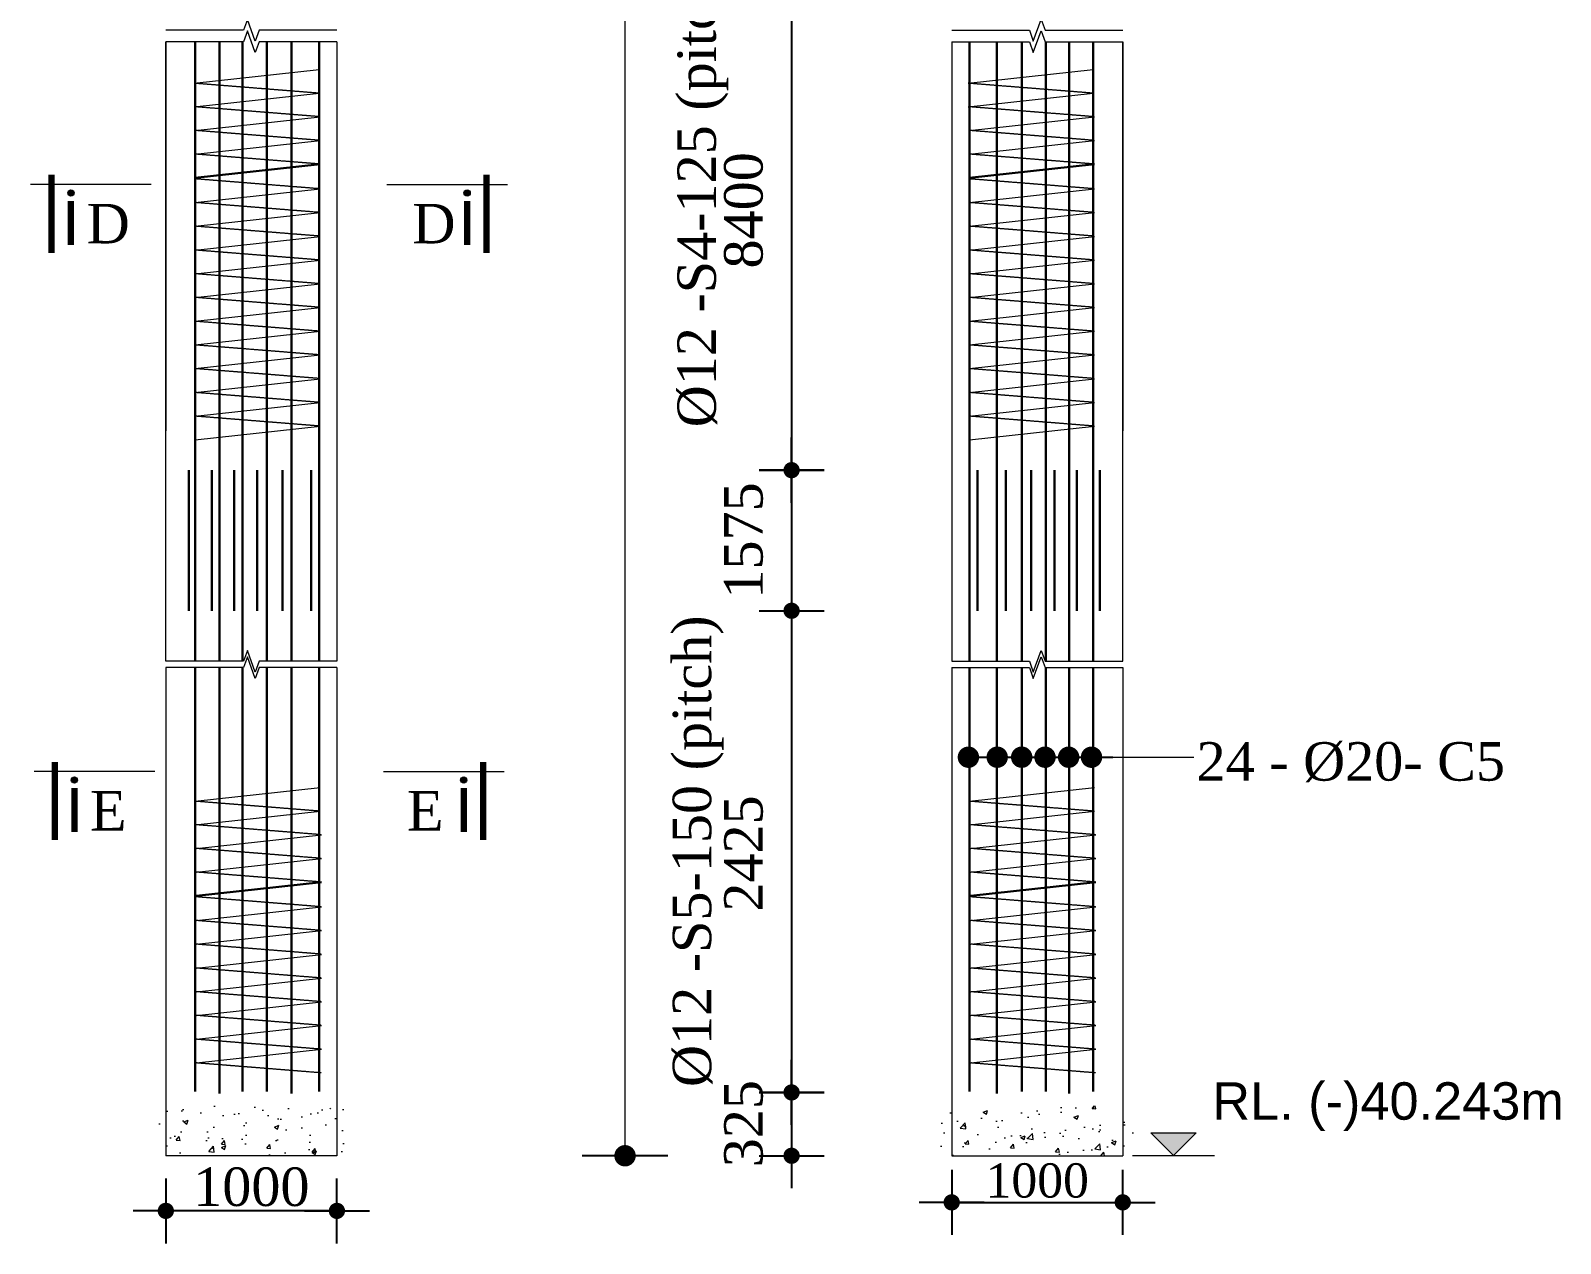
# Model space of a CAD drawing. Header units: millimetres. Extents: x -452357 to 35267, y 81803 to 461763.
# Drawn here: x -20477 to -13323, y 202367 to 208038 of the extents above; entities that cross this region are included whole.
import ezdxf

# ---------------------------------------------------------------- set-up
doc = ezdxf.new("R2010")
doc.units = ezdxf.units.MM
doc.header["$PDMODE"] = 2
doc.linetypes.add('DASHEDX2', pattern=[38.099999999999994, 25.4, -12.7])
doc.layers.get('Defpoints').update_dxf_attribs({"lineweight": 13})
for name, color, linetype, lineweight in [('Binder', 136, 'Continuous', 15), ('dim', 96, 'Continuous', 25), ('Dimision', 96, 'Continuous', 18), ('hatch', 65, 'Continuous', 15), ('Hatching', 65, 'Continuous', 20), ('Reinf.', 12, 'Continuous', 30), ('Text', 7, 'Continuous', 15)]:
    doc.layers.add(name, color=color, linetype=linetype, lineweight=lineweight)
doc.styles.add('ROMANS', font='arial.ttf', dxfattribs={"height": 200})
doc.styles.get("Standard").update_dxf_attribs({"font": 'times.ttf'})
doc.dimstyles.new('ISO-25', dxfattribs={"dimtxt": 175, "dimasz": 100, "dimexe": 65, "dimexo": 115.625, "dimgap": 40, "dimtad": 1, "dimtoh": 1, "dimdec": 0, "dimtxsty": 'Standard', "dimblk": 'DOT', "dimcen": 300, "dimclrd": 256, "dimclre": 256, "dimclrt": 256, "dimadec": 0, "dimazin": 0, "dimtfac": 1, "dimtdec": 0, "dimtix": 1, "dimtmove": 0, "dimatfit": 3, "dimldrblk": 'DOT', "dimfxl": 75, "dimlwd": -1, "dimarcsym": 0})
doc.dimstyles.new('ISO-70', dxfattribs={"dimscale": 0, "dimtxt": 70, "dimasz": 0.75, "dimexe": 35, "dimexo": 35, "dimgap": 20, "dimtad": 1, "dimdec": 0, "dimlfac": -1, "dimzin": 1, "dimdsep": 46, "dimtxsty": 'Standard', "dimblk": 'DIM', "dimcen": 60, "dimclrd": 256, "dimclre": 256, "dimclrt": 256, "dimadec": 0, "dimazin": 0, "dimtfac": 1, "dimtdec": 0, "dimtix": 1, "dimtofl": 0, "dimtmove": 0, "dimatfit": 3, "dimldrblk": 'DOT', "dimfxl": 35, "dimfxlon": 1, "dimtolj": 1, "dimlwd": -1, "dimarcsym": 0})

# ---------------------------------------------------------------- blocks, each defined once
blk = doc.blocks.new('DIM')
at = {"layer": 'dim'}
for p, q in [((0, -101.4035087719276), (0, 101.4035087719276)), ((-101.4035087719312, 0), (101.4035087719312, 0))]:
    blk.add_line(p, q, dxfattribs=at)
at = {"layer": 'dim', "const_width": 25.35087719298245}
blk.add_lwpolyline([(-12.67543859648868, 0, 1), (12.67543859648868, 0, 1)], format="xyb", close=True, dxfattribs=at)
blk = doc.blocks.new('*D564')
at = {"layer": 'Defpoints', "color": 0, "ltscale": 30, "transparency": 16777216}
for p in [(-19844.45133577491, 202936.4689334669), (-19044.45133577468, 202936.4689334669), (-19844.45133577491, 202519.2212384338)]:
    blk.add_point(p, dxfattribs=at)
at = {"layer": 'dim', "lineweight": -2, "ltscale": 30, "transparency": 16777216}
for p, q in [((-19844.45133577491, 202554.2212384338), (-19844.45133577491, 202484.2212384338)), ((-19044.45133577468, 202554.2212384338), (-19044.45133577468, 202484.2212384338))]:
    blk.add_line(p, q, dxfattribs=at)
at = {"layer": 'dim', "ltscale": 30, "transparency": 16777216}
blk.add_line((-19045.95133577468, 202519.2212384338), (-19842.95133577491, 202519.2212384338), dxfattribs=at)
at = {"layer": 'dim', "ltscale": 30, "transparency": 16777216, "xscale": 1.5, "yscale": 1.5, "zscale": 1.5, "rotation": 180}
blk.add_blockref('DIM', (-19844.45133577491, 202519.2212384338), dxfattribs=at)
at = {"layer": 'dim', "ltscale": 30, "transparency": 16777216, "xscale": 1.5, "yscale": 1.5, "zscale": 1.5}
blk.add_blockref('DIM', (-19044.45133577468, 202519.2212384338), dxfattribs=at)
at = {"layer": 'dim', "ltscale": 30, "transparency": 16777216, "insert": (-19444.45133577479, 202630.7785563862), "char_height": 160, "attachment_point": 5}
blk.add_mtext('\\A1;{\\H1.125x;1000}', dxfattribs=at)
blk = doc.blocks.new('_Dot')
at = {"color": 0, "linetype": 'ByBlock', "lineweight": -2}
blk.add_line((-0.5, 0), (-1, 0), dxfattribs=at)
at = {"color": 0, "linetype": 'ByBlock', "const_width": 0.5}
blk.add_lwpolyline([(-0.25, 0, 1), (0.25, 0, 1)], format="xyb", close=True, dxfattribs=at)
blk = doc.blocks.new('*D575')
at = {"layer": 'Defpoints', "color": 0, "ltscale": 30, "transparency": 16777216}
for p in [(-16169.579157, 202976.1576553997), (-15369.57915699977, 202976.1576553997), (-15369.57915699977, 202558.9099603666)]:
    blk.add_point(p, dxfattribs=at)
at = {"layer": 'dim', "lineweight": -2, "ltscale": 30, "transparency": 16777216}
for p, q in [((-16169.579157, 202593.9099603666), (-16169.579157, 202523.9099603666)), ((-15369.57915699977, 202593.9099603666), (-15369.57915699977, 202523.9099603666))]:
    blk.add_line(p, q, dxfattribs=at)
at = {"layer": 'dim', "ltscale": 30, "transparency": 16777216}
blk.add_line((-16168.079157, 202558.9099603666), (-15371.07915699977, 202558.9099603666), dxfattribs=at)
at = {"layer": 'dim', "ltscale": 30, "transparency": 16777216, "xscale": 1.5, "yscale": 1.5, "zscale": 1.5, "rotation": 180}
blk.add_blockref('DIM', (-16169.579157, 202558.9099603666), dxfattribs=at)
at = {"layer": 'dim', "ltscale": 30, "transparency": 16777216, "xscale": 1.5, "yscale": 1.5, "zscale": 1.5}
blk.add_blockref('DIM', (-15369.57915699977, 202558.9099603666), dxfattribs=at)
at = {"layer": 'dim', "ltscale": 30, "transparency": 16777216, "insert": (-15769.57915699988, 202660.294242991), "char_height": 160, "attachment_point": 5}
blk.add_mtext('\\A1;1000', dxfattribs=at)
blk = doc.blocks.new('*D565')
at = {"layer": 'Defpoints', "color": 0, "ltscale": 30, "transparency": 16777216}
for p in [(-16893.2351401173, 208401.1151671111), (-16918.24452654343, 205982.7403387886), (-15396.58240060992, 205982.7403387886)]:
    blk.add_point(p, dxfattribs=at)
at = {"layer": 'dim', "lineweight": -2, "ltscale": 30, "transparency": 16777216}
for p, q in [((-16918.24452654343, 208401.1151671111), (-16953.24452654343, 208401.1151671111)), ((-16883.24452654343, 205982.7403387886), (-16953.24452654343, 205982.7403387886))]:
    blk.add_line(p, q, dxfattribs=at)
at = {"layer": 'dim', "ltscale": 30, "transparency": 16777216}
blk.add_line((-16918.24452654343, 208399.6151671111), (-16918.24452654343, 205984.2403387886), dxfattribs=at)
at = {"layer": 'dim', "ltscale": 30, "transparency": 16777216, "xscale": 1.5, "yscale": 1.5, "zscale": 1.5}
for p, rotation in [((-16918.24452654343, 208401.1151671111), 90), ((-16918.24452654343, 205982.7403387886), 270)]:
    blk.add_blockref('DIM', p, dxfattribs=dict(at, rotation=rotation))
at = {"layer": 'dim', "ltscale": 30, "transparency": 16777216, "insert": (-17142.33109823184, 207197.7015799317), "char_height": 160, "attachment_point": 5, "rotation": 90}
blk.add_mtext('\\A1;{\\H1.125x;8400}', dxfattribs=at)
blk = doc.blocks.new('*D566')
at = {"layer": 'Defpoints', "color": 0, "ltscale": 30, "transparency": 16777216}
for p in [(-15396.58240060992, 205982.7403387886), (-16918.24452654325, 205325.2751061465), (-15396.58240060992, 205325.2751061465)]:
    blk.add_point(p, dxfattribs=at)
at = {"layer": 'dim', "lineweight": -2, "ltscale": 30, "transparency": 16777216}
for p, q in [((-16883.24452654325, 205982.7403387886), (-16953.24452654325, 205982.7403387886)), ((-16883.24452654325, 205325.2751061465), (-16953.24452654325, 205325.2751061465))]:
    blk.add_line(p, q, dxfattribs=at)
at = {"layer": 'dim', "ltscale": 30, "transparency": 16777216}
blk.add_line((-16918.24452654325, 205981.2403387886), (-16918.24452654325, 205326.7751061465), dxfattribs=at)
at = {"layer": 'dim', "ltscale": 30, "transparency": 16777216, "xscale": 1.5, "yscale": 1.5, "zscale": 1.5}
for p, rotation in [((-16918.24452654325, 205982.7403387886), 90), ((-16918.24452654325, 205325.2751061465), 270)]:
    blk.add_blockref('DIM', p, dxfattribs=dict(at, rotation=rotation))
at = {"layer": 'dim', "ltscale": 30, "transparency": 16777216, "insert": (-17142.33109823184, 205654.0077224674), "char_height": 160, "attachment_point": 5, "rotation": 90}
blk.add_mtext('\\A1;{\\H1.125x;1575}', dxfattribs=at)
blk = doc.blocks.new('*D567')
at = {"layer": 'Defpoints', "color": 0, "ltscale": 30, "transparency": 16777216}
for p in [(-16893.27126746387, 205982.7403387886), (-16918.24452654372, 203073.0506912312), (-16049.13772537775, 203073.0506912312)]:
    blk.add_point(p, dxfattribs=at)
at = {"layer": 'dim', "lineweight": -2, "ltscale": 30, "transparency": 16777216}
for p, q in [((-16918.24452654372, 205982.7403387886), (-16953.24452654372, 205982.7403387886)), ((-16883.24452654372, 203073.0506912312), (-16953.24452654372, 203073.0506912312))]:
    blk.add_line(p, q, dxfattribs=at)
at = {"layer": 'dim', "ltscale": 30, "transparency": 16777216}
blk.add_line((-16918.24452654372, 205981.2403387886), (-16918.24452654372, 203074.5506912312), dxfattribs=at)
at = {"layer": 'dim', "ltscale": 30, "transparency": 16777216, "xscale": 1.5, "yscale": 1.5, "zscale": 1.5}
for p, rotation in [((-16918.24452654372, 205982.7403387886), 90), ((-16918.24452654372, 203073.0506912312), 270)]:
    blk.add_blockref('DIM', p, dxfattribs=dict(at, rotation=rotation))
at = {"layer": 'dim', "ltscale": 30, "transparency": 16777216, "insert": (-17142.33109823184, 204190.1955246183), "char_height": 160, "attachment_point": 5, "rotation": 90}
blk.add_mtext('\\A1;{\\H1.125x;2425}', dxfattribs=at)
blk = doc.blocks.new('*D568')
at = {"layer": 'Defpoints', "color": 0, "ltscale": 30, "transparency": 16777216}
for p in [(-16049.13772537775, 203073.0506912312), (-16918.24452654337, 202776.8503809831), (-15423.72051673075, 202776.8503809831)]:
    blk.add_point(p, dxfattribs=at)
at = {"layer": 'dim', "lineweight": -2, "ltscale": 30, "transparency": 16777216}
for p, q in [((-16883.24452654337, 203073.0506912312), (-16953.24452654337, 203073.0506912312)), ((-16883.24452654337, 202776.8503809831), (-16953.24452654337, 202776.8503809831))]:
    blk.add_line(p, q, dxfattribs=at)
at = {"layer": 'dim', "ltscale": 30, "transparency": 16777216}
blk.add_line((-16918.24452654337, 203071.5506912312), (-16918.24452654337, 202778.3503809831), dxfattribs=at)
at = {"layer": 'dim', "ltscale": 30, "transparency": 16777216, "xscale": 1.5, "yscale": 1.5, "zscale": 1.5}
for p, rotation in [((-16918.24452654337, 203073.0506912312), 90), ((-16918.24452654337, 202776.8503809831), 270)]:
    blk.add_blockref('DIM', p, dxfattribs=dict(at, rotation=rotation))
at = {"layer": 'dim', "ltscale": 30, "transparency": 16777216, "insert": (-17142.33109823184, 202927.0275003728), "char_height": 160, "attachment_point": 5, "rotation": 90}
blk.add_mtext('\\A1;{\\H1.125x;325}', dxfattribs=at)
blk = doc.blocks.new('*D607')
at = {"layer": 'Defpoints', "color": 0, "ltscale": 3, "transparency": 16777216}
for p in [(-17697.07017682878, 220500.2925271276), (-17102.84672772649, 220500.2925271276), (-16766.13926338536, 202776.8503809832)]:
    blk.add_point(p, dxfattribs=at)
at = {"layer": 'Dimision', "lineweight": -2, "ltscale": 3, "transparency": 16777216}
for p, q in [((-17497.07017682878, 220500.2925271276), (-17897.07017682878, 220500.2925271276)), ((-17497.07017682877, 202776.8503809832), (-17897.07017682877, 202776.8503809832))]:
    blk.add_line(p, q, dxfattribs=at)
at = {"layer": 'Dimision', "ltscale": 3, "transparency": 16777216}
blk.add_line((-17697.07017682877, 202876.8503809832), (-17697.07017682878, 220400.2925271276), dxfattribs=at)
at = {"layer": 'Dimision', "ltscale": 3, "transparency": 16777216, "xscale": 100, "yscale": 100, "zscale": 100}
for p, rotation in [((-17697.07017682878, 220500.2925271276), 90), ((-17697.07017682877, 202776.8503809832), 270)]:
    blk.add_blockref('_Dot', p, dxfattribs=dict(at, rotation=rotation))
at = {"layer": 'Dimision', "ltscale": 3, "transparency": 16777216, "insert": (-17823.7861104985, 211638.5714540554), "char_height": 170, "attachment_point": 5, "rotation": 90}
blk.add_mtext('43775', dxfattribs=at)

msp = doc.modelspace()

# ---------------------------------------------------------------- hatches: boundary and pattern name
at = {"layer": 'Dimision', "ltscale": 5}
msp.add_hatch(color=256, dxfattribs=at).paths.add_polyline_path([(-15238.10434256127, 202884.7601676653), (-15025.97230820527, 202884.7601676653), (-15132.03832538327, 202778.6941504874)])
at = {"layer": 'hatch', "ltscale": 30}
h = msp.add_hatch(dxfattribs=at)
h.set_pattern_fill('AR-CONC', color=256, scale=29.50819672131388, style=0)
h.set_pattern_definition([(49.99999999999999, (-16633.8863824085, 280533.5089345376), (211.6505456854855, -18.51702343748859), [22.13114754098541, -243.4426229508395]), (355, (-16633.8863824085, 280533.5089345376), (-40.94301647597055, 221.9583345344478), [17.70491803278833, -194.7540983606716]), (100.4514, (-16616.24883749039, 280531.9658506032), (170.7076864074301, 203.4411763458717), [18.80858065573907, -206.894393704933]), (46.18420000000002, (-16633.8863824085, 280592.5253279803), (314.9235881190683, -48.84167635938637), [33.19672131147784, -365.163934426257]), (96.63559999999993, (-16607.64275273617, 280588.4551718163), (275.8021098340661, 287.4446176427767), [28.21287186885457, -310.3415409836297]), (351.1842, (-16633.8863824085, 280592.5253279803), (275.8018854492895, 287.4448330599553), [26.5573770491825, -292.1311475410075]), (21, (-16604.37818568718, 280577.7712296196), (176.1365071825112, -118.8055742946998), [22.13114754098541, -243.4426229508395]), (326.0000000000001, (-16604.37818568718, 280577.7712296196), (71.79796679653816, 213.9787018171216), [17.70491803278833, -194.7540983606716]), (71.4514, (-16589.70014971989, 280567.8707557179), (247.9345461388205, 95.17293345540354), [18.80858065573924, -206.8943937049349]), (37.50000000000001, (-16633.8863824085, 280533.5089345376), (3.588154028053277, 98.23097326170647), [0, -192.3934426229665, 0, -197.704918032803, 0, -195.4918032787045]), (7.500000000000001, (-16633.8863824085, 280533.5089345376), (77.62707662227967, 116.3837838341486), [0, -112.721311475419, 0, -187.9672131147694, 0, -74.50819672131753]), (327.5, (-16699.68966109684, 280533.5089345376), (157.5213746082647, -6.655535921620811), [0, -73.7704918032847, 0, -230.1639344262483, 0, -305.4098360655987]), (317.5, (-16729.19785781816, 280533.5089345376), (172.087722101046, 29.53917511445679), [0, -95.90163934427012, 0, -152.8524590164059, 0, -216.885245901657])])
h.paths.add_polyline_path([(-19894.45133577491, 203014.3150026056), (-18994.45133577468, 202998.1618563928), (-18994.45133577468, 202776.850380983), (-19894.45133577491, 202776.8503809831)])
h = msp.add_hatch(dxfattribs=at)
h.set_pattern_fill('AR-CONC', color=256, scale=29.50819672131388, style=0)
h.set_pattern_definition([(49.99999999999999, (-8159.014203633997, 280533.5089345375), (211.6505456854855, -18.51702343748859), [22.13114754098541, -243.4426229508395]), (355, (-8159.014203633997, 280533.5089345375), (-40.94301647597055, 221.9583345344478), [17.70491803278833, -194.7540983606716]), (100.4514, (-8141.37665871589, 280531.9658506031), (170.7076864074301, 203.4411763458717), [18.80858065573905, -206.8943937049329]), (46.18420000000002, (-8159.014203633997, 280592.5253279802), (314.9235881190683, -48.84167635938637), [33.19672131147781, -365.1639344262567]), (96.63559999999993, (-8132.770573961665, 280588.4551718162), (275.8021098340661, 287.4446176427767), [28.21287186885456, -310.3415409836294]), (351.1842, (-8159.014203633997, 280592.5253279802), (275.8018854492895, 287.4448330599553), [26.5573770491825, -292.1311475410075]), (21, (-8129.506006912678, 280577.7712296195), (176.1365071825112, -118.8055742946998), [22.13114754098541, -243.4426229508395]), (326.0000000000001, (-8129.506006912678, 280577.7712296195), (71.79796679653816, 213.9787018171216), [17.70491803278833, -194.7540983606716]), (71.4514, (-8114.827970945393, 280567.8707557178), (247.9345461388205, 95.17293345540354), [18.80858065573924, -206.8943937049349]), (37.50000000000001, (-8159.014203633997, 280533.5089345375), (3.588154028053277, 98.23097326170647), [0, -192.3934426229665, 0, -197.704918032803, 0, -195.4918032787045]), (7.500000000000001, (-8159.014203633997, 280533.5089345375), (77.62707662227967, 116.3837838341486), [0, -112.721311475419, 0, -187.9672131147694, 0, -74.50819672131753]), (327.5, (-8224.817482322338, 280533.5089345375), (157.5213746082647, -6.655535921620811), [0, -73.7704918032847, 0, -230.1639344262483, 0, -305.4098360655987]), (317.5, (-8254.325679043657, 280533.5089345375), (172.087722101046, 29.53917511445679), [0, -95.90163934427012, 0, -152.8524590164059, 0, -216.885245901657])])
h.paths.add_polyline_path([(-15319.57915699977, 203014.3150026055), (-16219.579157, 202998.1618563927), (-16219.579157, 202776.8503809829), (-15319.57915699977, 202776.850380983)])
at = {"layer": 'Text'}
for points in [[(-20288.02941333596, 207264.1408686388, -1), (-20288.02941333596, 207293.7311065687, -1)], [(-18435.46551958693, 207264.1408686388, 1), (-18435.46551958693, 207293.7311065687, 1)], [(-20272.08551887411, 204519.002293122, -1), (-20272.08551887411, 204548.5925310518, -1)], [(-18451.40941404877, 204519.002293122, 1), (-18451.40941404877, 204548.5925310518, 1)]]:
    msp.add_hatch(color=256, dxfattribs=at).paths.add_polyline_path(points)

# ---------------------------------------------------------------- linework, layer by layer
at = {"layer": 'Binder', "ltscale": 5}
for p, q in [((-19712.54522049386, 207791.808269049), (-19127.96895735856, 207855.8525542866)), ((-16091.94927396119, 207791.8082690489), (-15507.37301082589, 207855.8525542865)), ((-19712.54522049386, 207681.1525313441), (-19127.96895735856, 207745.1968165817)), ((-16091.94927396119, 207681.152531344), (-15507.37301082589, 207745.1968165816)), ((-19706.6574819489, 207571.1418352369), (-19122.0812188136, 207635.1861204745)), ((-16086.06153541623, 207571.1418352368), (-15501.48527228093, 207635.1861204744)), ((-19706.6574819489, 207460.486097532), (-19122.0812188136, 207524.5303827696)), ((-16086.06153541623, 207460.4860975319), (-15501.48527228093, 207524.5303827695)), ((-19706.6574819489, 207349.8303598271), (-19122.0812188136, 207413.8746450647)), ((-16086.06153541623, 207349.830359827), (-15501.48527228093, 207413.8746450646)), ((-19706.6574819489, 207234.0727824232), (-19122.0812188136, 207298.1170676608)), ((-16086.06153541623, 207234.0727824231), (-15501.48527228093, 207298.1170676607)), ((-19706.6574819489, 207123.4170447183), (-19122.0812188136, 207187.4613299559)), ((-16086.06153541623, 207123.4170447183), (-15501.48527228093, 207187.4613299558)), ((-19706.6574819489, 207011.772618423), (-19122.0812188136, 207075.8169036606)), ((-16086.06153541623, 207011.7726184229), (-15501.48527228093, 207075.8169036605)), ((-19706.6574819489, 206901.116880718), (-19122.0812188136, 206965.1611659556)), ((-16086.06153541623, 206901.1168807179), (-15501.48527228093, 206965.1611659555)), ((-19706.6574819489, 206790.4611430131), (-19122.0812188136, 206854.5054282507)), ((-16086.06153541623, 206790.4611430131), (-15501.48527228093, 206854.5054282506)), ((-19706.6574819489, 206678.8167167178), (-19122.0812188136, 206742.8610019554)), ((-16086.06153541623, 206678.8167167177), (-15501.48527228093, 206742.8610019553)), ((-19706.6574819489, 206568.1609790128), (-19122.0812188136, 206632.2052642504)), ((-16086.06153541623, 206568.1609790128), (-15501.48527228093, 206632.2052642503)), ((-19706.6574819489, 206457.505241308), (-19122.0812188136, 206521.5495265455)), ((-16086.06153541623, 206457.5052413079), (-15501.48527228093, 206521.5495265454)), ((-19706.6574819489, 206345.8608150126), (-19122.0812188136, 206409.9051002502)), ((-16086.06153541623, 206345.8608150125), (-15501.48527228093, 206409.9051002501)), ((-19706.6574819489, 206235.2050773076), (-19122.0812188136, 206299.2493625452)), ((-16086.06153541623, 206235.2050773076), (-15501.48527228093, 206299.2493625451)), ((-19706.6574819489, 206124.5493396028), (-19122.0812188136, 206188.5936248403)), ((-16086.06153541623, 206124.5493396027), (-15501.48527228093, 206188.5936248402)), ((-19706.6574819489, 204434.5336802723), (-19122.0812188136, 204498.5779655099)), ((-16086.061535416, 204434.5336802723), (-15501.4852722807, 204498.5779655098)), ((-19706.6574819489, 204323.8779425675), (-19122.0812188136, 204387.922227805)), ((-16086.061535416, 204323.8779425674), (-15501.4852722807, 204387.9222278049)), ((-19700.76974340394, 204213.8672464603), (-19116.19348026864, 204277.9115316978)), ((-16080.17379687104, 204213.8672464602), (-15495.59753373574, 204277.9115316978)), ((-19700.76974340394, 204103.2115087554), (-19116.19348026864, 204167.2557939929)), ((-16080.17379687104, 204103.2115087553), (-15495.59753373574, 204167.2557939928)), ((-19700.76974340394, 203992.5557710504), (-19116.19348026864, 204056.600056288)), ((-16080.17379687104, 203992.5557710503), (-15495.59753373574, 204056.6000562879)), ((-19700.76974340394, 203876.7981936466), (-19116.19348026864, 203940.8424788842)), ((-16080.17379687104, 203876.7981936465), (-15495.59753373574, 203940.8424788841)), ((-19700.76974340394, 203766.1424559417), (-19116.19348026864, 203830.1867411792)), ((-16080.17379687104, 203766.1424559416), (-15495.59753373574, 203830.1867411791)), ((-19700.76974340394, 203654.4980296463), (-19116.19348026864, 203718.5423148839)), ((-16080.17379687104, 203654.4980296462), (-15495.59753373574, 203718.5423148838)), ((-19700.76974340394, 203543.8422919414), (-19116.19348026864, 203607.886577179)), ((-16080.17379687104, 203543.8422919413), (-15495.59753373574, 203607.8865771789)), ((-19700.76974340394, 203433.1865542365), (-19116.19348026864, 203497.230839474)), ((-16080.17379687104, 203433.1865542364), (-15495.59753373574, 203497.2308394739)), ((-19700.76974340394, 203321.5421279411), (-19116.19348026864, 203385.5864131787)), ((-16080.17379687104, 203321.542127941), (-15495.59753373574, 203385.5864131786)), ((-19700.76974340394, 203210.8863902362), (-19116.19348026864, 203274.9306754738)), ((-16080.17379687104, 203210.8863902361), (-15495.59753373574, 203274.9306754737))]:
    msp.add_line(p, q, dxfattribs=at)
at = {"layer": 'Binder', "linetype": 'DASHEDX2', "ltscale": 0.006999999999999999}
for p, q in [((-19127.96895735856, 207745.1968165817), (-19712.54522049386, 207791.808269049)), ((-15507.37301082589, 207745.1968165816), (-16091.94927396119, 207791.8082690489)), ((-19122.0812188136, 207635.1861204745), (-19706.6574819489, 207681.7975729419)), ((-15501.48527228093, 207635.1861204744), (-16086.06153541623, 207681.7975729418)), ((-19122.0812188136, 207524.5303827696), (-19706.6574819489, 207571.1418352369)), ((-15501.48527228093, 207524.5303827695), (-16086.06153541623, 207571.1418352368)), ((-19122.0812188136, 207413.8746450647), (-19706.6574819489, 207460.486097532)), ((-15501.48527228093, 207413.8746450646), (-16086.06153541623, 207460.4860975319)), ((-19122.0812188136, 207298.1170676608), (-19706.6574819489, 207344.7285201282)), ((-15501.48527228093, 207298.1170676607), (-16086.06153541623, 207344.7285201281)), ((-19122.0812188136, 207187.4613299559), (-19706.6574819489, 207234.0727824232)), ((-15501.48527228093, 207187.4613299558), (-16086.06153541623, 207234.0727824231)), ((-19122.0812188136, 207076.8055922509), (-19706.6574819489, 207123.4170447183)), ((-15501.48527228093, 207076.8055922508), (-16086.06153541623, 207123.4170447183)), ((-19122.0812188136, 206965.1611659556), (-19706.6574819489, 207011.772618423)), ((-15501.48527228093, 206965.1611659555), (-16086.06153541623, 207011.7726184229)), ((-19122.0812188136, 206854.5054282507), (-19706.6574819489, 206901.116880718)), ((-15501.48527228093, 206854.5054282506), (-16086.06153541623, 206901.1168807179)), ((-19122.0812188136, 206743.8496905457), (-19706.6574819489, 206790.4611430131)), ((-15501.48527228093, 206743.8496905456), (-16086.06153541623, 206790.4611430131)), ((-19122.0812188136, 206632.2052642504), (-19706.6574819489, 206678.8167167178)), ((-15501.48527228093, 206632.2052642503), (-16086.06153541623, 206678.8167167177)), ((-19122.0812188136, 206521.5495265455), (-19706.6574819489, 206568.1609790128)), ((-15501.48527228093, 206521.5495265454), (-16086.06153541623, 206568.1609790128)), ((-19122.0812188136, 206410.8937888405), (-19706.6574819489, 206457.505241308)), ((-15501.48527228093, 206410.8937888404), (-16086.06153541623, 206457.5052413079)), ((-19122.0812188136, 206299.2493625452), (-19706.6574819489, 206345.8608150126)), ((-15501.48527228093, 206299.2493625451), (-16086.06153541623, 206345.8608150125)), ((-19122.0812188136, 206188.5936248403), (-19706.6574819489, 206235.2050773076)), ((-15501.48527228093, 206188.5936248402), (-16086.06153541623, 206235.2050773076)), ((-19122.0812188136, 204387.922227805), (-19706.6574819489, 204434.5336802723)), ((-15501.4852722807, 204387.9222278049), (-16086.061535416, 204434.5336802723)), ((-19116.19348026864, 204277.9115316978), (-19700.76974340394, 204324.5229841652)), ((-15495.59753373574, 204277.9115316978), (-16080.17379687104, 204324.5229841651)), ((-19116.19348026864, 204167.2557939929), (-19700.76974340394, 204213.8672464603)), ((-15495.59753373574, 204167.2557939928), (-16080.17379687104, 204213.8672464602)), ((-19116.19348026864, 204056.600056288), (-19700.76974340394, 204103.2115087554)), ((-15495.59753373574, 204056.6000562879), (-16080.17379687104, 204103.2115087553)), ((-19116.19348026864, 203940.8424788842), (-19700.76974340394, 203987.4539313515)), ((-15495.59753373574, 203940.8424788841), (-16080.17379687104, 203987.4539313514)), ((-19116.19348026864, 203830.1867411792), (-19700.76974340394, 203876.7981936466)), ((-15495.59753373574, 203830.1867411791), (-16080.17379687104, 203876.7981936465)), ((-19116.19348026864, 203719.5310034743), (-19700.76974340394, 203766.1424559417)), ((-15495.59753373574, 203719.5310034742), (-16080.17379687104, 203766.1424559416)), ((-19116.19348026864, 203607.886577179), (-19700.76974340394, 203654.4980296463)), ((-15495.59753373574, 203607.8865771789), (-16080.17379687104, 203654.4980296462)), ((-19116.19348026864, 203497.230839474), (-19700.76974340394, 203543.8422919414)), ((-15495.59753373574, 203497.2308394739), (-16080.17379687104, 203543.8422919413)), ((-19116.19348026864, 203386.5751017691), (-19700.76974340394, 203433.1865542365)), ((-15495.59753373574, 203386.575101769), (-16080.17379687104, 203433.1865542364)), ((-19116.19348026864, 203274.9306754738), (-19700.76974340394, 203321.5421279411)), ((-15495.59753373574, 203274.9306754737), (-16080.17379687104, 203321.542127941)), ((-19116.19348026864, 203164.2749377688), (-19700.76974340394, 203210.8863902362)), ((-15495.59753373574, 203164.2749377687), (-16080.17379687104, 203210.8863902361))]:
    msp.add_line(p, q, dxfattribs=at)
at = {"layer": 'Dimision', "ltscale": 3}
msp.add_line((-15323.79435653699, 202778.6941504874), (-14940.28229422955, 202778.6941504874), dxfattribs=at)
at = {"layer": 'Dimision', "ltscale": 5}
msp.add_lwpolyline([(-15238.10434256127, 202884.7601676653), (-15025.97230820527, 202884.7601676653), (-15132.03832538327, 202778.6941504874)], close=True, dxfattribs=at)
at = {"layer": 'Hatching', "ltscale": 3}
for p, q in [((-19844.45133577479, 207986.1021672835), (-19844.45133577479, 206166.9508917298)), ((-19044.45133577468, 207986.1021672835), (-19044.45133577468, 206166.9508917297)), ((-16169.579157, 207986.1021672834), (-16169.579157, 206166.9508917296)), ((-15369.57915699977, 207986.1021672834), (-15369.57915699977, 206166.9508917297)), ((-19844.45133577479, 205059.6253032059), (-19844.45133577491, 203451.1367957107)), ((-19044.45133577468, 205059.6253032059), (-19044.45133577468, 203449.1635190542)), ((-16169.579157, 205059.6253032058), (-16169.579157, 203449.1635190541)), ((-15369.57915699977, 205059.6253032058), (-15369.57915699977, 203451.1367957106)), ((-19844.45133577491, 203451.1367957107), (-19844.45133577491, 202776.850380983)), ((-19044.45133577468, 203449.1635190542), (-19044.45133577468, 202776.850380983)), ((-16169.579157, 203449.1635190541), (-16169.579157, 202776.8503809829)), ((-15369.57915699977, 203451.1367957106), (-15369.57915699977, 202776.8503809829)), ((-19044.45133577468, 202776.850380983), (-19844.45133577491, 202776.850380983)), ((-16169.579157, 202776.8503809829), (-15369.57915699977, 202776.8503809829))]:
    msp.add_line(p, q, dxfattribs=at)
for points in [[(-19044.45133577479, 208039.5796063139), (-19407.56608987326, 208039.5796063139), (-19426.00871282403, 207988.9089162012), (-19462.89395872579, 208090.2502964266), (-19481.33658167656, 208039.5796063139), (-19844.45133577491, 208039.5796063139)], [(-19044.45133577468, 207986.1021672835), (-19407.56608987314, 207986.1021672835), (-19426.00871282403, 207935.4314771709), (-19462.89395872556, 208036.7728573962), (-19481.33658167633, 207986.1021672835), (-19844.45133577479, 207986.1021672835)], [(-16169.57915699977, 208039.5796063138), (-15806.4644029013, 208039.5796063138), (-15788.02177995053, 207988.9089162011), (-15751.13653404877, 208090.2502964265), (-15732.693911098, 208039.5796063138), (-15369.57915699977, 208039.5796063138)], [(-16169.579157, 207986.1021672834), (-15806.46440290153, 207986.1021672834), (-15788.02177995053, 207935.4314771708), (-15751.136534049, 208036.7728573961), (-15732.69391109823, 207986.1021672834), (-15369.57915699977, 207986.1021672834)], [(-19844.45133577491, 206166.9508917298), (-19844.45133577491, 207986.1021672835)], [(-19844.45133577479, 206166.9508917298), (-19844.45133577468, 207986.1021672835)], [(-19044.45133577468, 207986.1021672835), (-19044.45133577479, 206166.9508917297)], [(-19044.45133577468, 207986.1021672835), (-19044.45133577468, 206166.9508917297)], [(-16169.579157, 207986.1021672834), (-16169.57915699977, 206166.9508917296)], [(-16169.579157, 207986.1021672834), (-16169.579157, 206166.9508917296)], [(-15369.57915699977, 206166.9508917297), (-15369.57915699977, 207986.1021672834)], [(-15369.57915699977, 206166.9508917297), (-15369.579157, 207986.1021672834)], [(-19844.45133577491, 205089.3715982178), (-19844.45133577479, 206166.9508917298)], [(-19044.45133577479, 206166.9508917298), (-19044.45133577479, 205089.3715982178)], [(-16169.57915699977, 206166.9508917297), (-16169.57915699977, 205089.3715982177)], [(-15369.57915699977, 205089.3715982177), (-15369.57915699977, 206166.9508917297)], [(-19044.45133577479, 205089.3715982178), (-19407.56608987326, 205089.3715982178), (-19426.00871282414, 205038.7009081051), (-19462.89395872579, 205140.0422883304), (-19481.33658167656, 205089.3715982178), (-19844.45133577503, 205089.3715982178)], [(-19044.45133577468, 205059.6253032059), (-19407.56608987314, 205059.6253032059), (-19426.00871282403, 205008.9546130932), (-19462.89395872556, 205110.2959933185), (-19481.33658167633, 205059.6253032059), (-19844.45133577491, 205059.6253032059)], [(-16169.57915699977, 205089.3715982177), (-15806.4644029013, 205089.3715982177), (-15788.02177995053, 205038.700908105), (-15751.13653404877, 205140.0422883303), (-15732.693911098, 205089.3715982177), (-15369.57915699953, 205089.3715982177)], [(-16169.579157, 205059.6253032058), (-15806.46440290153, 205059.6253032058), (-15788.02177995053, 205008.9546130931), (-15751.136534049, 205110.2959933184), (-15732.69391109823, 205059.6253032058), (-15369.57915699977, 205059.6253032058)]]:
    msp.add_lwpolyline(points, dxfattribs=at)
at = {"layer": 'Reinf.', "ltscale": 5}
for p, q in [((-19485.18207211274, 206166.9508917298), (-19485.18207211274, 207986.1021672835)), ((-19485.18207211263, 206166.9508917298), (-19485.18207211263, 207986.1021672835)), ((-19485.18207211263, 206166.9508917298), (-19485.18207211263, 207986.1021672835)), ((-19372.65859580023, 206166.9508917298), (-19372.65859580023, 207986.1021672835)), ((-15841.37189697433, 206166.9508917297), (-15841.37189697433, 207986.1021672834)), ((-15728.84842066193, 206166.9508917297), (-15728.84842066193, 207986.1021672834)), ((-15728.84842066193, 206166.9508917297), (-15728.84842066193, 207986.1021672834)), ((-15728.84842066193, 206166.9508917297), (-15728.84842066193, 207986.1021672834)), ((-19706.6574819489, 207349.8303598271), (-19122.0812188136, 207413.8746450647)), ((-16086.06153541623, 207349.830359827), (-15501.48527228093, 207413.8746450646)), ((-19485.18207211274, 205089.3715982178), (-19485.18207211263, 206166.9508917298)), ((-19485.18207211263, 205960.3148861665), (-19485.18207211263, 206166.9508917298)), ((-19372.65859580023, 205089.3715982178), (-19372.65859580023, 206166.9508917298)), ((-15841.37189697433, 205089.3715982177), (-15841.37189697433, 206166.9508917297)), ((-15728.84842066193, 205089.3715982177), (-15728.84842066193, 206166.9508917297)), ((-15728.84842066193, 205960.3148861664), (-15728.84842066193, 206166.9508917297)), ((-19629.79817552731, 205325.2751061464), (-19629.79817552731, 205982.7403387885)), ((-19525.2369188462, 205325.2751061464), (-19525.2369188462, 205982.7403387885)), ((-19416.78740297217, 205325.2751061464), (-19416.78740297217, 205982.7403387885)), ((-19298.19934943022, 205325.2751061464), (-19298.19934943022, 205982.7403387885)), ((-15915.83114334435, 205325.2751061463), (-15915.83114334435, 205982.7403387884)), ((-15797.24308980239, 205325.2751061463), (-15797.24308980239, 205982.7403387884)), ((-15688.79357392836, 205325.2751061463), (-15688.79357392836, 205982.7403387884)), ((-15584.23231724725, 205325.2751061463), (-15584.23231724725, 205982.7403387884)), ((-19485.18207211274, 203077.0345537057), (-19485.18207211274, 205059.6253032059)), ((-19372.65859580034, 203077.0345537057), (-19372.65859580034, 205059.6253032059)), ((-15841.37189697433, 203077.0345537056), (-15841.37189697433, 205059.6253032058)), ((-15728.84842066193, 203077.0345537056), (-15728.84842066193, 205059.6253032058)), ((-19700.76974340394, 203992.5557710504), (-19116.19348026864, 204056.600056288)), ((-16080.17379687104, 203992.5557710503), (-15495.59753373574, 204056.6000562879))]:
    msp.add_line(p, q, dxfattribs=at)
for points in [[(-19706.6574819489, 206166.9508917298), (-19706.6574819489, 207986.1021672835)], [(-19706.65748194867, 206166.9508917298), (-19706.65748194867, 207986.1021672835)], [(-19594.22697992629, 206166.9508917298), (-19594.22697992629, 207986.1021672835)], [(-19256.28259621531, 206166.9508917298), (-19256.28259621531, 207986.1021672835)], [(-19256.2825962152, 206166.9508917298), (-19256.2825962152, 207986.1021672835)], [(-19127.96895735856, 206166.9508917297), (-19127.96895735856, 207986.1021672835)], [(-19127.96895735856, 206166.9508917297), (-19127.96895735856, 207986.1021672835)], [(-16086.061535416, 206166.9508917296), (-16086.061535416, 207986.1021672834)], [(-16086.061535416, 206166.9508917296), (-16086.061535416, 207986.1021672834)], [(-15957.74789655936, 206166.9508917297), (-15957.74789655936, 207986.1021672834)], [(-15957.74789655936, 206166.9508917297), (-15957.74789655936, 207986.1021672834)], [(-15619.80351284827, 206166.9508917297), (-15619.80351284827, 207986.1021672834)], [(-15507.37301082566, 206166.9508917297), (-15507.37301082566, 207986.1021672834)], [(-15507.37301082589, 206166.9508917297), (-15507.37301082589, 207986.1021672834)], [(-19706.6574819489, 205089.3715982178), (-19706.65748194879, 206166.9508917298)], [(-19594.22697992652, 205089.3715982178), (-19594.22697992652, 206166.9508917298)], [(-19256.28259621531, 205089.3715982178), (-19256.2825962152, 206166.9508917298)], [(-19127.96895735856, 205089.3715982178), (-19127.96895735845, 206166.9508917298)], [(-16086.061535416, 205089.3715982177), (-16086.06153541623, 206166.9508917297)], [(-15957.74789655936, 205089.3715982177), (-15957.74789655936, 206166.9508917297)], [(-15619.80351284804, 205089.3715982177), (-15619.80351284804, 206166.9508917297)], [(-15507.37301082566, 205089.3715982177), (-15507.37301082589, 206166.9508917297)], [(-19737.52996145101, 205325.2751061464), (-19737.52996145101, 205982.7403387885)], [(-19164.89276739681, 205325.2751061464), (-19164.89276739681, 205982.7403387885)], [(-16049.13772537775, 205325.2751061463), (-16049.13772537775, 205982.7403387884)], [(-15476.50053132355, 205325.2751061463), (-15476.50053132355, 205982.7403387884)], [(-19706.6574819489, 203077.0345537057), (-19706.6574819489, 205059.6253032059)], [(-19594.22697992652, 203068.7955675907), (-19594.22697992652, 205059.6253032059)], [(-19256.28259621531, 203068.7955675907), (-19256.28259621531, 205059.6253032059)], [(-19127.96895735856, 203077.0345537057), (-19127.96895735856, 205059.6253032059)], [(-16086.061535416, 203077.0345537056), (-16086.061535416, 205059.6253032058)], [(-15957.74789655936, 203068.7955675906), (-15957.74789655936, 205059.6253032058)], [(-15619.80351284804, 203068.7955675906), (-15619.80351284804, 205059.6253032058)], [(-15507.37301082566, 203077.0345537056), (-15507.37301082566, 205059.6253032058)]]:
    msp.add_lwpolyline(points, dxfattribs=at)
at = {"layer": 'Text'}
for p, q in [((-19912.42182567832, 207318.6487008574), (-20476.84022803558, 207318.6487008574)), ((-18811.07310724456, 207318.6487008574), (-18246.6547048873, 207318.6487008574)), ((-19896.47793121648, 204573.5101253405), (-20460.89633357374, 204573.5101253405)), ((-18827.01700170641, 204573.5101253405), (-18262.59859934915, 204573.5101253405))]:
    msp.add_line(p, q, dxfattribs=at)
at = {"layer": 'Text', "const_width": 29.59023792982912}
for points in [[(-20378.96266988572, 207363.9253639416), (-20378.96266988572, 206998.9630633546)], [(-18344.53226303717, 207363.9253639416), (-18344.53226303717, 206998.9630633546)], [(-20288.02941333596, 207241.4090005451), (-20288.02941333596, 207035.5520820071)], [(-18435.46551958693, 207241.4090005451), (-18435.46551958693, 207035.5520820071)], [(-20363.01877542387, 204618.7867884247), (-20363.01877542387, 204253.8244878378)], [(-18360.47615749901, 204618.7867884247), (-18360.47615749901, 204253.8244878378)], [(-20272.08551887411, 204496.2704250283), (-20272.08551887411, 204290.4135064902)], [(-18451.40941404877, 204496.2704250283), (-18451.40941404877, 204290.4135064902)]]:
    msp.add_lwpolyline(points, dxfattribs=at)
at = {"layer": 'Text'}
for centre in [(-20288.02941333596, 207278.9359876038), (-18435.46551958693, 207278.9359876038), (-20272.08551887411, 204533.7974120869), (-18451.40941404877, 204533.7974120869)]:
    msp.add_circle(centre, 14.79511896491456, dxfattribs=at)

# ---------------------------------------------------------------- texts
at = {"layer": 'dim', "ltscale": 30, "char_height": 180, "attachment_point": 5, "rotation": 90}
for s, insert in [('%%C12 -S4-125 (pitch)', (-17333.103006449, 207285.7952377626)), ('%%C12 -S5-150 (pitch)', (-17355.01772169903, 204201.0332889394))]:
    msp.add_mtext(s, dxfattribs=dict(at, insert=insert))
at = {"layer": 'Text'}
for s, height, p in [('D', 184.938987061432, (-20214.54903391388, 207042.9490374663)), ('D', 184.938987061432, (-18691.48481269833, 207042.9490374663)), ('24 - %%C20- C5', 180, (-15024.31519073836, 204531.0381140064)), ('E', 184.938987061432, (-20198.60513945203, 204297.8104619495)), ('E', 184.938987061432, (-18716.36231360078, 204297.8104619495))]:
    msp.add_text(s, height=height, dxfattribs=at).set_placement(p)
at = {"layer": 'Text', "style": 'ROMANS'}
msp.add_text(' RL. (-)40.243m ', height=175, dxfattribs=at).set_placement((-15018.73100155609, 202945.573745687))

# ---------------------------------------------------------------- dimensions: what is measured, and where the dimension line sits
at = {"layer": 'dim', "ltscale": 30}
for base, p1, p2, text, picture, middle in [((-16918.24452654343, 205982.7403387886), (-16893.23514011729, 208401.115167111), (-15396.58240060991, 205982.7403387885), '{\\H1.125x;8400}', '*D565', (-17142.33109823184, 207197.7015799317)), ((-16918.24452654325, 205325.2751061465), (-15396.58240060991, 205982.7403387885), (-15396.58240060991, 205325.2751061464), '{\\H1.125x;1575}', '*D566', (-17142.33109823184, 205654.0077224674)), ((-16918.24452654372, 203073.0506912312), (-16893.27126746386, 205982.7403387885), (-16049.13772537775, 203073.0506912311), '{\\H1.125x;2425}', '*D567', (-17142.33109823184, 204190.1955246183)), ((-16918.24452654337, 202776.8503809831), (-16049.13772537775, 203073.0506912311), (-15423.72051673074, 202776.850380983), '{\\H1.125x;325}', '*D568', (-17142.33109823184, 202927.0275003728))]:
    dim = msp.add_linear_dim(base=base, p1=p1, p2=p2, angle=90, text=text, dimstyle='ISO-70', override={"dimscale": 1, "dimtxt": 160, "dimasz": 1.5, "dimtmove": 2}, dxfattribs=at)
    dim.commit()
    dim.dimension.update_dxf_attribs({"geometry": picture, "text_midpoint": middle, "dimtype": 160})
dim = msp.add_linear_dim(base=(-15369.57915699977, 202558.9099603666), p1=(-16169.579157, 202976.1576553997), p2=(-15369.57915699977, 202976.1576553997), text='1000', dimstyle='ISO-70', override={"dimscale": 1, "dimtxt": 160, "dimasz": 1.5, "dimtmove": 2}, dxfattribs=at)
dim.commit()
dim.dimension.update_dxf_attribs({"geometry": '*D575', "text_midpoint": (-15769.57915699988, 202660.294242991)})
dim = msp.add_linear_dim(base=(-19844.45133577491, 202519.2212384338), p1=(-19044.45133577468, 202936.4689334669), p2=(-19844.45133577491, 202936.4689334669), angle=180, text='{\\H1.125x;1000}', dimstyle='ISO-70', override={"dimscale": 1, "dimtxt": 160, "dimasz": 1.5, "dimtmove": 2}, dxfattribs=at)
dim.commit()
dim.dimension.update_dxf_attribs({"geometry": '*D564', "text_midpoint": (-19444.45133577479, 202630.7785563862)})
at = {"layer": 'Dimision', "ltscale": 3}
dim = msp.add_linear_dim(base=(-17697.07017682878, 220500.2925271276), p1=(-16766.13926338535, 202776.8503809831), p2=(-17102.84672772649, 220500.2925271275), angle=90, text='43775', dimstyle='ISO-25', override={"dimtxt": 170, "dimexe": 200, "dimfxl": 200, "dimfxlon": 1}, dxfattribs=at)
dim.commit()
dim.dimension.update_dxf_attribs({"geometry": '*D607', "text_midpoint": (-17697.07017682871, 211638.5714540554), "dimtype": 160})

# ---------------------------------------------------------------- leaders
at = {"layer": 'Dimision', "ltscale": 5}
for points, override in [([(-16091.43508229131, 204640.5977004915), (-15348.44372553081, 204640.5977004915)], {"dimasz": 100, "dimtad": 0}), ([(-15956.72590455069, 204640.5977004915), (-15065.31703132886, 204640.5977004915)], {"dimtad": 0}), ([(-15842.23433238926, 204640.5977004915), (-15336.78395923536, 204640.5977004915)], {"dimtad": 0}), ([(-15733.2215885162, 204640.5977004915), (-15363.50892028032, 204640.5977004915)], {"dimtad": 0}), ([(-15622.63132407615, 204640.5977004915), (-15037.88376782445, 204640.5977004915)], {"dimtad": 0}), ([(-15515.75412135763, 204640.5977004915), (-15046.28289094759, 204640.5977004915)], {"dimtad": 0})]:
    msp.add_leader(points, dimstyle='ISO-25', override=override, dxfattribs=at)

doc.saveas('drawing.dxf')
